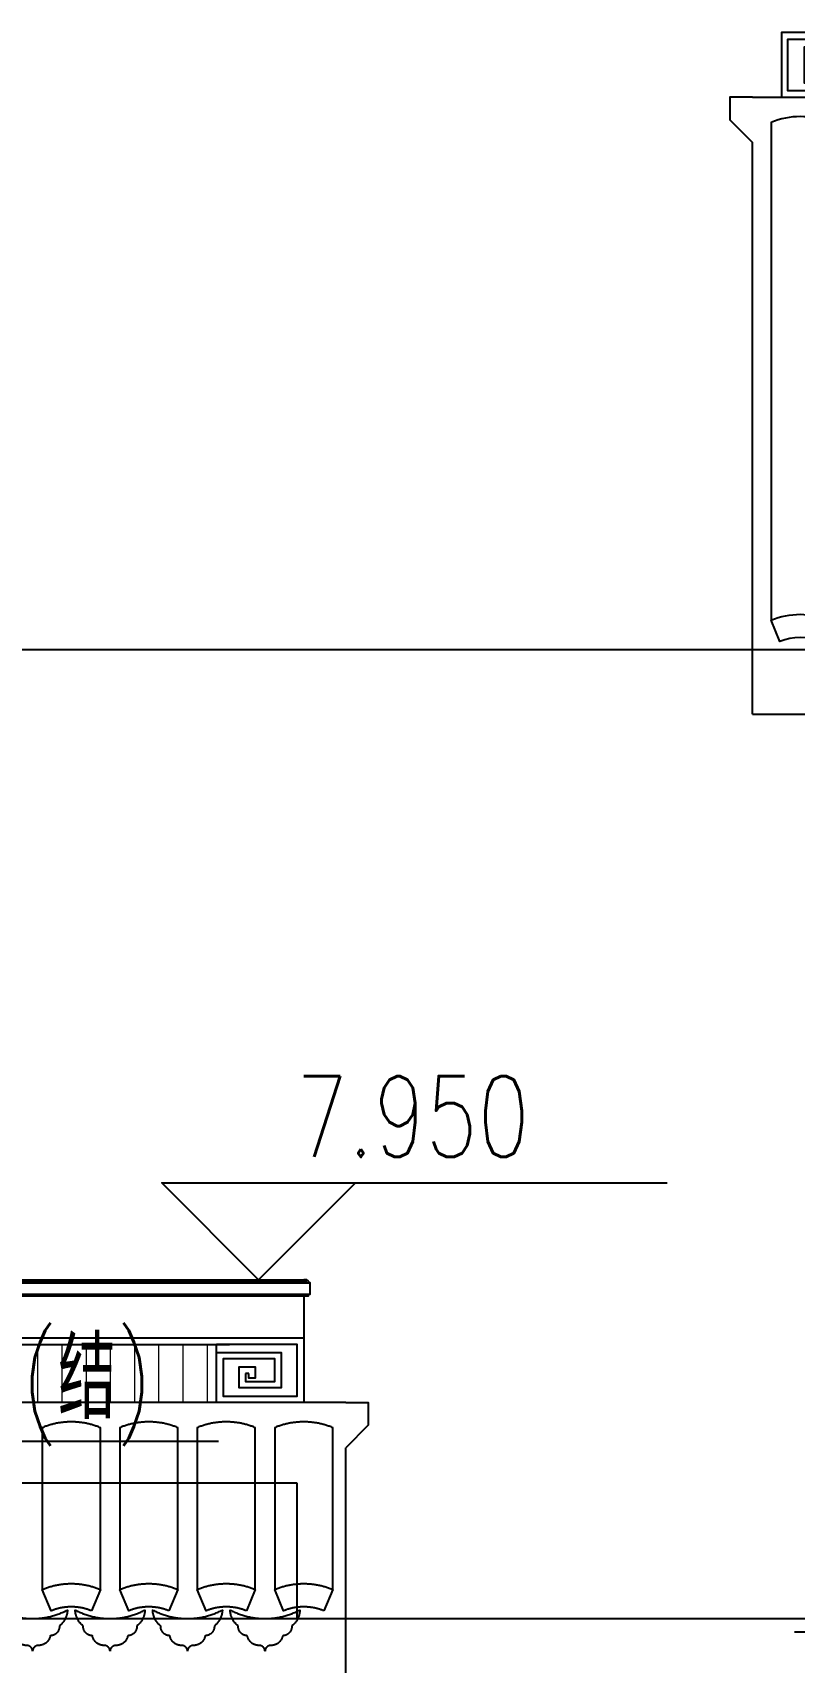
# Model space of a CAD drawing. Extents: x 296441 to 853063, y 459050 to 1117990.
# Drawn here: x 636798 to 639158, y 1089684 to 1094728 of the extents above; entities that cross this region are included whole.
import ezdxf
from ezdxf.xclip import XClip

# ---------------------------------------------------------------- set-up
doc = ezdxf.new("R2010")
doc.units = 0
doc.header["$LTSCALE"] = 1000
doc.header["$XCLIPFRAME"] = 0
doc.linetypes.add('CENTER2', pattern=[28.575, 19.05, -3.175, 3.175, -3.175])
doc.linetypes.add('E1-ELEV-S$0$HIDDEN2', pattern=[4.7625, 3.175, -1.5875])
for name, color, linetype in [('E1-ELEV-S$0$A-ANNO-DIMS', 70, 'Continuous'), ('E1-ELEV-S$0$A-ELEV-HDDN', 161, 'E1-ELEV-S$0$HIDDEN2'), ('E1-ELEV-S$0$A-ELEV-HEVY', 2, 'Continuous'), ('E1-ELEV-S$0$A-ELEV-MEDM', 4, 'Continuous'), ('E1-ELEV-S$0$A-ELEV-THIN', 144, 'Continuous'), ('E1-ELEV-S$0$A-ELEV-XTHIN', 5, 'Continuous'), ('E1-TEXT-S$0$A-ANNO-LEVL', 3, 'Continuous'), ('E1-TEXT-S$0$A-ANNO-LEVL-TEXT', 255, 'Continuous'), ('E2-E3-ELEV-S$0$G-XREF', 2, 'Continuous'), ('G-GRID', 8, 'CENTER2'), ('G-XREF', 2, 'Continuous')]:
    doc.layers.add(name, color=color, linetype=linetype)
doc.layers.add('E1-ELEV-S$0$A_PL_4', color=138, linetype='Continuous', lineweight=9)
doc.styles.add('E1-TEXT-S$0$GOA_01_thin_0.75', font='romans.shx', dxfattribs={"width": 0.75, "bigfont": 'hzdx.shx'})

# ---------------------------------------------------------------- blocks, each defined once
blk = doc.blocks.new('E1-ELEV-S$0$飞砖-E')
at = {"layer": 'E1-ELEV-S$0$A-ELEV-HEVY'}
blk.add_lwpolyline([(0, 0), (70, 0), (70, -70), (0, -140)], dxfattribs=at)
blk = doc.blocks.new('E1-ELEV-S$0$甘蔗脊回文头200-E')
at = {"layer": 'E1-ELEV-S$0$A-ELEV-MEDM'}
blk.add_lwpolyline([(270, 200), (0, 200), (0, 0), (270, 0), (270, 155), (70, 155), (70, 45), (200, 45), (200, 110), (150, 110), (150, 75), (170, 75), (170, 90)], dxfattribs=at)
at = {"layer": 'E1-ELEV-S$0$A-ELEV-THIN'}
for p, q in [((270, 155), (270, 180)), ((170, 90), (180, 90))]:
    blk.add_line(p, q, dxfattribs=at)
blk.add_lwpolyline([(180, 90), (180, 65), (90, 65), (90, 135), (250, 135), (250, 20), (20, 20), (20, 180), (270, 180)], dxfattribs=at)
blk = doc.blocks.new('E1-ELEV-S$0$vgf')
at = {"layer": 'E1-ELEV-S$0$A-ELEV-HEVY'}
blk.add_lwpolyline([(0, 0), (15, 0), (15, 5), (20, 5), (20, 40), (17, 40, 0.414214), (10, 47), (10, 50), (0, 50)], format="xyb", dxfattribs=at)
blk = doc.blocks.new('E1-ELEV-S')
at = {"layer": 'E1-ELEV-S$0$A_PL_4'}
h = blk.add_hatch(dxfattribs=at)
h.set_pattern_fill('ANSI31', color=256, scale=600, angle=45, style=0)
h.set_pattern_definition([(90, (-9460, -1700), (-75, 1e-14), [])])
h.paths.add_polyline_path([(4010, 7750), (4010, 7570), (7710, 7570), (7710, 7750)])
at = {"layer": 'E1-ELEV-S$0$A-ELEV-HDDN'}
for p, q in [((7920, 7320), (3740, 7320)), ((7920, 6900), (7920, 7320)), ((3740, 7150), (7920, 7150)), ((3740, 6900), (7920, 6900))]:
    blk.add_line(p, q, dxfattribs=at)
at = {"layer": 'E1-ELEV-S$0$A-ELEV-HEVY'}
for p, q in [((-270, 11610), (3940, 11610)), ((-270, 9700), (-270, 11470)), ((-270, 9700), (6870, 9700)), ((3740, 7950), (7950, 7950)), ((3740, 7900), (7955, 7900)), ((7940, 7900), (7940, 7570)), ((8070, 7570), (3740, 7570)), ((8070, 6700), (8070, 7430))]:
    blk.add_line(p, q, dxfattribs=at)
at = {"layer": 'E1-ELEV-S$0$A-ELEV-MEDM'}
blk.add_line((4010, 7770), (7710, 7770), dxfattribs=at)
at = {"layer": 'E1-ELEV-S$0$A-ELEV-THIN'}
blk.add_line((4010, 7750), (7710, 7750), dxfattribs=at)
for points in [[(-32.5, 9991.5), (-32.5, 11532, 0.2), (-212.5, 11532), (-212.5, 9991.5)], [(-60.2, 9925, 0.2), (-184.8, 9925), (-212.5, 9991.5, -0.2), (-32.5, 9991.5), (-60.2, 9925)], [(7310, 6991.5), (7310, 7492, 0.2), (7130, 7492), (7130, 6991.5)], [(7550, 6991.5), (7550, 7492, 0.2), (7370, 7492), (7370, 6991.5)], [(7790, 6991.5), (7790, 7492, 0.2), (7610, 7492), (7610, 6991.5)], [(8030, 6991.5), (8030, 7492, 0.2), (7850, 7492), (7850, 6991.5)], [(7282.3, 6925, 0.2), (7157.7, 6925), (7130, 6991.5, -0.2), (7310, 6991.5), (7282.3, 6925)], [(7522.3, 6925, 0.2), (7397.7, 6925), (7370, 6991.5, -0.2), (7550, 6991.5), (7522.3, 6925)], [(7762.3, 6925, 0.2), (7637.7, 6925), (7610, 6991.5, -0.2), (7790, 6991.5), (7762.3, 6925)], [(8002.3, 6925, 0.2), (7877.7, 6925), (7850, 6991.5, -0.2), (8030, 6991.5), (8002.3, 6925)], [(7100, 6800, 0.408684), (7082.3, 6818, -0.371092), (7045.2, 6848.2, -0.424354), (7016.9, 6878.2, -0.213335), (6992, 6927.6, 0.244572), (7208, 6927.6, -0.213335), (7183.1, 6878.2, -0.424354), (7154.8, 6848.2, -0.371092), (7117.7, 6818, 0.408684), (7100, 6800)], [(7340, 6800, 0.408684), (7322.3, 6818, -0.371092), (7285.2, 6848.2, -0.424354), (7256.9, 6878.2, -0.213335), (7232, 6927.6, 0.244572), (7448, 6927.6, -0.213335), (7423.1, 6878.2, -0.424354), (7394.8, 6848.2, -0.371092), (7357.7, 6818, 0.408684), (7340, 6800)], [(7580, 6800, 0.408684), (7562.3, 6818, -0.371092), (7525.2, 6848.2, -0.424354), (7496.9, 6878.2, -0.213335), (7472, 6927.6, 0.244572), (7688, 6927.6, -0.213335), (7663.1, 6878.2, -0.424354), (7634.8, 6848.2, -0.371092), (7597.7, 6818, 0.408684), (7580, 6800)], [(7820, 6800, 0.408684), (7802.3, 6818, -0.371092), (7765.2, 6848.2, -0.424354), (7736.9, 6878.2, -0.213335), (7712, 6927.6, 0.244572), (7928, 6927.6, -0.213335), (7903.1, 6878.2, -0.424354), (7874.8, 6848.2, -0.371092), (7837.7, 6818, 0.408684), (7820, 6800)]]:
    blk.add_lwpolyline(points, format="xyb", dxfattribs=at)
at = {"layer": 'E1-ELEV-S$0$A-ELEV-XTHIN'}
for p, q in [((3740, 7947), (7950, 7947)), ((3740, 7940), (7957, 7940)), ((3740, 7905), (7955, 7905)), ((-140, 6860), (140, 6860))]:
    blk.add_line(p, q, dxfattribs=at)
at = {"layer": 'E1-ELEV-S$0$A-ANNO-DIMS'}
blk.add_blockref('E1-ELEV-S$0$甘蔗脊回文头200-E', (-180, 11610), dxfattribs=at)
at = {"layer": 'E1-ELEV-S$0$A-ANNO-DIMS', "xscale": -1}
blk.add_blockref('E1-ELEV-S$0$甘蔗脊回文头200-E', (7940, 7570), dxfattribs=at)
at = {"layer": 'E1-ELEV-S$0$A-ELEV-HEVY', "xscale": -1}
blk.add_blockref('E1-ELEV-S$0$飞砖-E', (-270, 11610), dxfattribs=at)
at = {"layer": 'E1-ELEV-S$0$A-ELEV-HEVY'}
for name, p in [('E1-ELEV-S$0$vgf', (7940, 7900)), ('E1-ELEV-S$0$飞砖-E', (8070, 7570))]:
    blk.add_blockref(name, p, dxfattribs=at)
blk = doc.blocks.new('E2-E3-ELEV-S')
at = {"layer": 'E2-E3-ELEV-S$0$G-XREF'}
ref = blk.add_blockref('E1-ELEV-S', (0, 0), dxfattribs=at)
XClip(ref).set_block_clipping_path([(-155.0010429744, 5700.00000052), (502.7055785611, 5700.00000052), (502.7055785611, 6417.4071594852), (3739.9999999944, 6417.4071594852), (3750.0000337741, 9699.9999999935), (5037.5000003928, 9699.9999999935), (5037.5000003928, 13173.1885809162), (10599.9999999446, 13173.1885809162), (10599.9999999446, -2500.0000000065), (-155.0010429744, -2500.0000000065)])

msp = doc.modelspace()

# ---------------------------------------------------------------- linework, layer by layer
at = {"layer": 'E1-TEXT-S$0$A-ANNO-LEVL'}
for points, elevation in [([(637798.5, 1091168.1), (637498.5, 1090868.1), (637198.5, 1091168.1), (638764.6, 1091168.1)], 5.4), ([(636408.5, 1090368.1), (636108.5, 1090068.1), (635808.5, 1090368.1), (637374.6, 1090368.1)], 9.8)]:
    msp.add_lwpolyline(points, dxfattribs=dict(at, elevation=elevation))
at = {"layer": 'G-GRID'}
for p, q in [((674249.9, 1092818.1, 5.4), (592333.1, 1092818.1, 5.4)), ((674249.9, 1089818.1, 5.4), (592333.1, 1089818.1, 5.4))]:
    msp.add_line(p, q, dxfattribs=at)

# ---------------------------------------------------------------- block references
at = {"layer": 'G-XREF'}
for name, p in [('E2-E3-ELEV-S', (629698.5, 1082918.1, 5.4)), ('E1-ELEV-S', (639298.5, 1082918.1, 5.4))]:
    msp.add_blockref(name, p, dxfattribs=at)

# ---------------------------------------------------------------- texts
at = {"layer": 'E1-TEXT-S$0$A-ANNO-LEVL-TEXT', "style": 'E1-TEXT-S$0$GOA_01_thin_0.75', "width": 0.75}
for s, p in [('7.950', (637614.5, 1091248.2, 5.4)), ('7.150(结)', (636042.3, 1090437.2, 9.8))]:
    msp.add_text(s, height=250, dxfattribs=at).set_placement(p)

doc.saveas('drawing.dxf')
